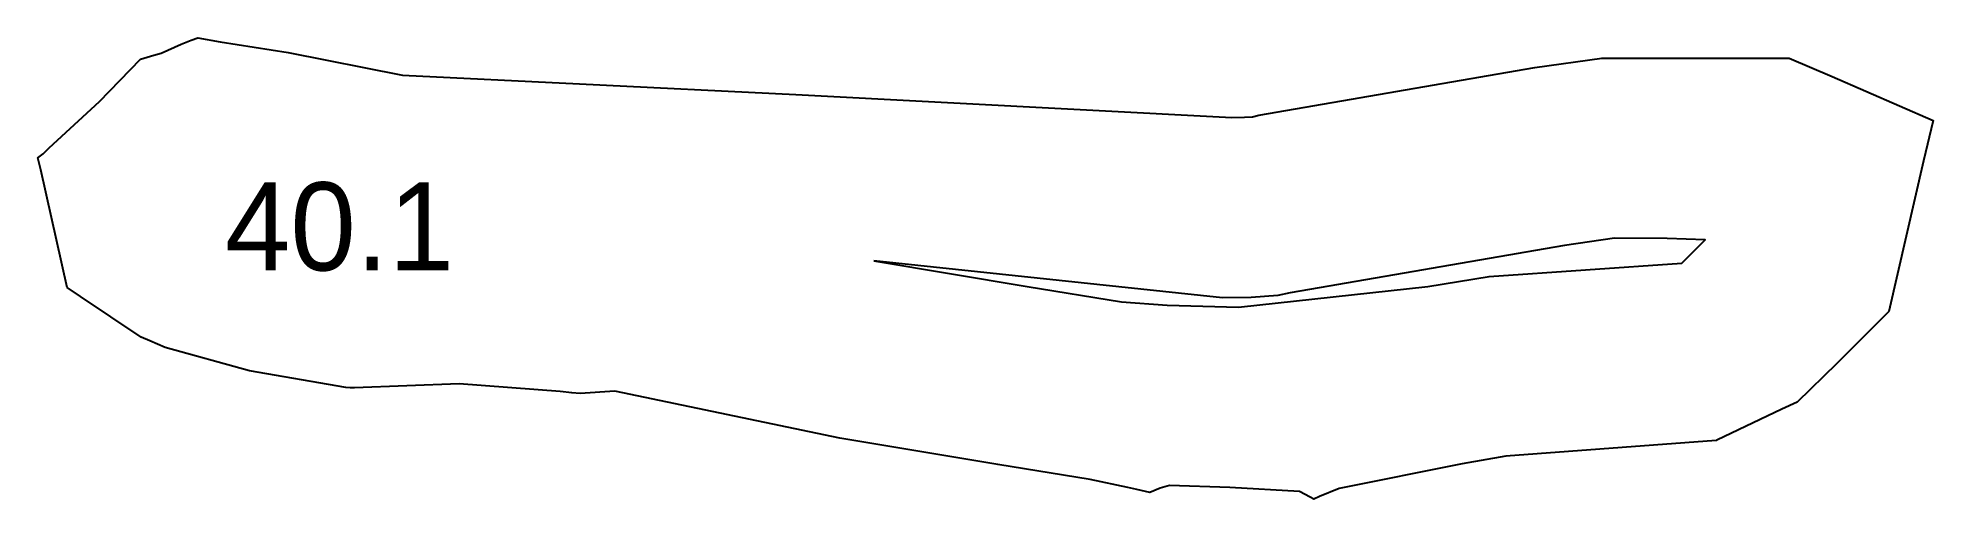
# Model space of a CAD drawing. Extents: x 30 to 138, y 10 to 36.
import ezdxf

# ---------------------------------------------------------------- set-up
doc = ezdxf.new("R2010")
doc.units = 0
doc.layers.get('0').update_dxf_attribs({"color": 255, "linetype": 'CONTINUOUS'})

msp = doc.modelspace()

# ---------------------------------------------------------------- linework, layer by layer
at = {"color": 1}
for points in [[(61.2285, 16.2852), (60.7531, 16.3273), (60.1002, 16.4095), (54.3592, 16.8477), (48.4254, 16.6123), (48.1633, 16.6192), (47.9246, 16.6413), (42.4641, 17.5787), (37.6666, 18.908), (36.7965, 19.2738), (36.3063, 19.4987), (32.8562, 21.8005), (32.0989, 22.306), (30.6118, 28.9939), (30.4422, 29.6697), (30.7412, 29.9068), (31.0824, 30.236), (33.9406, 32.8714), (36.2631, 35.2688), (37.0271, 35.5014), (37.4427, 35.6209), (38.5845, 36.1261), (39.152, 36.355), (39.5301, 36.479), (40.7815, 36.2523), (44.6493, 35.652), (51.1363, 34.366), (61.1958, 33.8774), (73.4674, 33.2609), (98.2152, 31.9541), (98.9414, 31.9746), (99.4052, 31.9973), (99.7626, 32.0901), (115.436, 34.7993), (119.235, 35.3289), (122.929, 35.3274), (129.87, 35.3363), (132.309, 34.2912), (138.037, 31.783), (137.491, 29.4943), (135.532, 20.9448), (132.572, 17.9906), (130.319, 15.8024), (129.446, 15.394), (125.765, 13.6434), (125.744, 13.6339), (125.742, 13.6326), (125.712, 13.6304), (113.771, 12.7308), (111.298, 12.2979), (104.319, 10.9059), (103.199, 10.446), (102.871, 10.2974), (102.674, 10.4151), (102.057, 10.7225), (98.1156, 10.9572), (94.6811, 11.0689), (94.1484, 10.9104), (93.5693, 10.6794), (92.8326, 10.8392), (92.3143, 10.9521), (90.1845, 11.416), (84.9307, 12.2558), (75.9747, 13.764), (63.1884, 16.4238)], [(77.9036, 23.8258), (86.601, 22.3637), (91.9658, 21.5049), (94.5602, 21.3131), (98.5962, 21.1909), (109.356, 22.3572), (112.828, 22.9323), (123.773, 23.6832), (125.1, 25.0077), (122.936, 25.0824), (119.955, 25.1093), (117.117, 24.6932), (101.527, 21.9981), (100.832, 21.8522), (99.313, 21.7364), (97.6985, 21.7222)]]:
    msp.add_lwpolyline(points, close=True, dxfattribs=at)

# ---------------------------------------------------------------- texts
msp.add_text('40.1', height=5).set_placement((41.0559, 23.2786))

doc.saveas('drawing.dxf')
